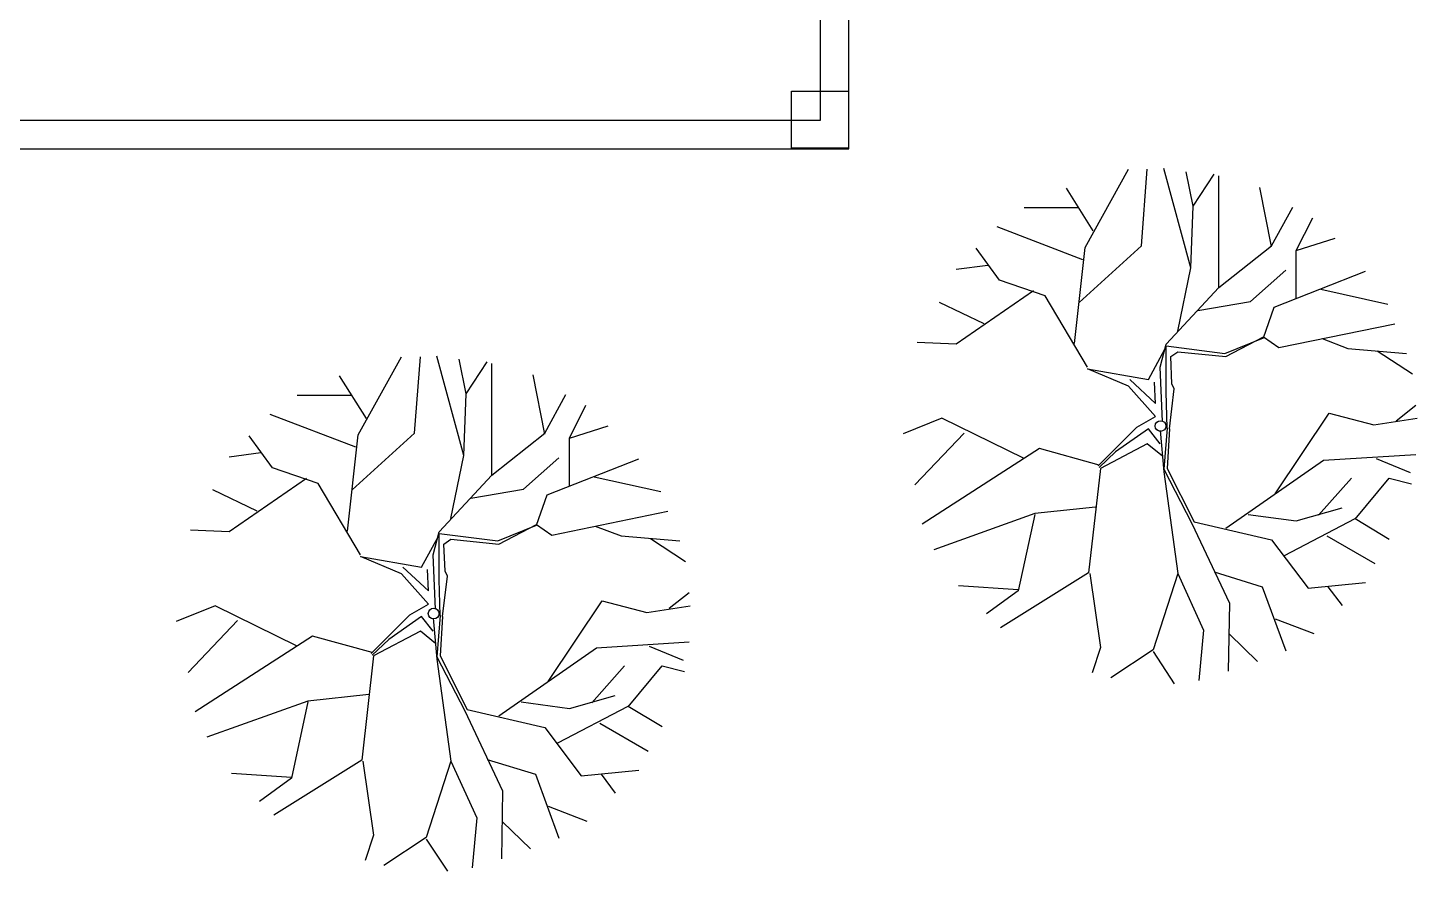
# Model space of a CAD drawing. Header units: millimetres. Extents: x -17017 to 2697, y 1903 to 18260.
# Drawn here: x -17002.712 to -17000.768, y 18220.393 to 18221.572 of the extents above; entities that cross this region are included whole.
import ezdxf

# ---------------------------------------------------------------- set-up
doc = ezdxf.new("R2010")
doc.units = ezdxf.units.MM
doc.layers.add('1', color=7, linetype='Continuous')
doc.layers.add('CAY', color=94, linetype='Continuous')

# ---------------------------------------------------------------- blocks, each defined once
blk = doc.blocks.new('A$C11321BC5')
at = {"layer": 'CAY', "linetype": 'Continuous'}
for p, q in [((251.6, 622.1), (258.5, 704.2)), ((255, 663.2), (287.2, 712.4)), ((352.7, 689.4), (330.8, 717.3)), ((358.4, 658.3), (349.2, 719)), ((407.8, 587.7), (399.8, 717.3)), ((405.5, 661.5), (425, 709.1)), ((433.1, 679.6), (441.1, 710.8)), ((250.4, 525.3), (217.1, 687.8)), ((168.9, 584.4), (189.5, 677.9)), ((490.5, 632), (433.1, 679.6)), ((489.4, 632), (518.1, 679.6)), ((194.1, 518.7), (143.6, 646.8)), ((342.3, 595.9), (358.4, 658.3)), ((513.5, 592.6), (552.5, 659.9)), ((587, 566.3), (579, 646.8)), ((237.8, 586), (251.6, 622.1)), ((484.8, 581.1), (433.1, 627.1)), ((541, 533.5), (489.4, 632)), ((114.9, 549.9), (97.6, 604.1)), ((492.8, 549.9), (474.4, 613.9)), ((584.7, 594.2), (611.1, 613.9)), ((454.9, 520.4), (342.3, 595.9)), ((503.1, 451.4), (407.8, 587.7)), ((114.9, 549.9), (68.9, 572.9)), ((519.2, 515.4), (587, 566.3)), ((629.5, 520.4), (650.2, 574.5)), ((108, 515.4), (54, 545)), ((181.5, 549.9), (114.9, 549.9)), ((483.6, 482.6), (492.8, 549.9)), ((186.1, 485.9), (142.4, 535.1)), ((235.5, 503.9), (250.4, 525.3)), ((584.7, 502.3), (674.3, 535.1)), ((109.1, 515.4), (26.4, 499)), ((166.6, 441.6), (108, 515.4)), ((236.6, 503.9), (194.1, 518.7)), ((494, 407.1), (519.2, 515.4)), ((263.1, 451.4), (235.5, 503.9)), ((258.5, 449.8), (236.6, 503.9)), ((564, 435), (584.7, 502.3)), ((651.3, 456.3), (689.2, 495.7)), ((198.7, 412), (186.1, 485.9)), ((248.1, 367.7), (258.5, 449.8)), ((256.2, 384.1), (263.1, 451.4)), ((496.2, 403.8), (607.7, 456.3)), ((607.7, 456.3), (703, 454.7)), ((52.8, 405.5), (8, 435)), ((166.6, 441.6), (10.3, 441.6)), ((245.8, 367.7), (166.6, 441.6)), ((566.3, 384.1), (645.6, 420.2)), ((645.6, 420.2), (715.7, 413.7)), ((139, 402.2), (0, 364.4)), ((52.8, 405.5), (4.6, 395.6)), ((139, 402.2), (52.8, 405.5)), ((227.4, 384.1), (139, 402.2)), ((419.3, 369.3), (494, 407.1)), ((420.4, 364.4), (496.2, 403.8)), ((263.1, 374.3), (256.2, 384.1)), ((301, 375.9), (263.1, 374.3)), ((307.9, 379.2), (301, 375.9)), ((364.1, 372.6), (307.9, 379.2)), ((363, 369.3), (312.5, 367.7)), ((363, 369.3), (420.4, 364.4)), ((364.1, 372.6), (419.3, 369.3)), ((423.9, 364.4), (566.3, 384.1)), ((566.3, 384.1), (673.2, 349.6)), ((675.4, 349.6), (720.3, 379.2)), ((278, 359.5), (245.8, 367.7)), ((312.5, 367.7), (248.1, 367.7)), ((295.2, 343.1), (252.7, 366.1)), ((353.8, 362.8), (278, 359.5)), ((295.2, 316.8), (328.5, 352.9)), ((328.5, 352.9), (298.7, 351.3)), ((346.9, 352.9), (304.4, 315.2)), ((361.8, 326.7), (346.9, 352.9)), ((384.8, 359.5), (364.1, 343.1)), ((366.4, 359.5), (423.9, 364.4)), ((402.1, 362.8), (384.8, 341.4)), ((108, 333.2), (1.1, 341.4)), ((187.2, 246.2), (108, 333.2)), ((280.3, 257.7), (295.2, 343.1)), ((364.1, 343.1), (396.3, 297.1)), ((384.8, 341.4), (419.3, 275.8)), ((673.2, 349.6), (712.2, 290.5)), ((110.3, 254.4), (1.1, 315.2)), ((304.4, 315.2), (280.3, 257.7)), ((415.8, 272.5), (361.8, 326.7)), ((396.3, 297.1), (418.1, 274.1)), ((414.7, 274.1), (391.7, 190.4)), ((419.3, 275.8), (565.2, 259.4)), ((566.3, 261), (669.7, 275.8)), ((669.7, 275.8), (705.3, 264.3)), ((87.3, 265.9), (27.6, 228.2)), ((244.7, 239.7), (110.3, 254.4)), ((278, 257.7), (178.1, 198.6)), ((473.3, 269.2), (482.5, 183.9)), ((565.2, 259.4), (642.1, 136.2)), ((55.1, 244.6), (55.1, 169.1)), ((127.5, 251.2), (81.6, 131.3)), ((178.1, 198.6), (156.2, 134.6)), ((171.2, 182.2), (245.8, 73.9)), ((391.7, 190.4), (497.4, 26.3)), ((482.5, 183.9), (533, 42.7)), ((483.6, 183.9), (590.4, 160.9)), ((405.5, 169.1), (349.2, 54.2)), ((589.3, 160.9), (583.6, 77.2)), ((590.4, 160.9), (622.6, 116.5)), ((156.2, 134.6), (111.4, 101.8)), ((135.5, 118.2), (141.3, 73.9)), ((217.1, 113.3), (187.2, 50.9)), ((369.9, 85.4), (442.3, 16.4)), ((245.8, 73.9), (243.5, 19.7)), ((349.2, 54.2), (371, 0))]:
    blk.add_line(p, q, dxfattribs=at)
blk.add_circle((360.1, 360), 7.5, dxfattribs=at)

msp = doc.modelspace()

# ---------------------------------------------------------------- linework, layer by layer
at = {"layer": '1'}
for points in [[(-17002.8261, 18221.9256), (-17002.8261, 18221.4028), (-17001.5632, 18221.4028), (-17001.5632, 18222.4869), (-17001.7919, 18222.4869)], [(-17002.7422, 18221.4428), (-17001.6032, 18221.4428), (-17001.6032, 18222.4469), (-17001.8319, 18222.4469)]]:
    msp.add_lwpolyline(points, dxfattribs=at)
msp.add_lwpolyline([(-17001.5638, 18221.4037), (-17001.6438, 18221.4037), (-17001.6438, 18221.4837), (-17001.5638, 18221.4837)], close=True, dxfattribs=at)

# ---------------------------------------------------------------- block references
at = {"layer": 'CAY', "xscale": 0.001, "yscale": 0.001, "zscale": 0.001, "rotation": 270}
for p in [(-17001.4873, 18221.3754), (-17002.5042, 18221.1132)]:
    msp.add_blockref('A$C11321BC5', p, dxfattribs=at)

doc.saveas('drawing.dxf')
